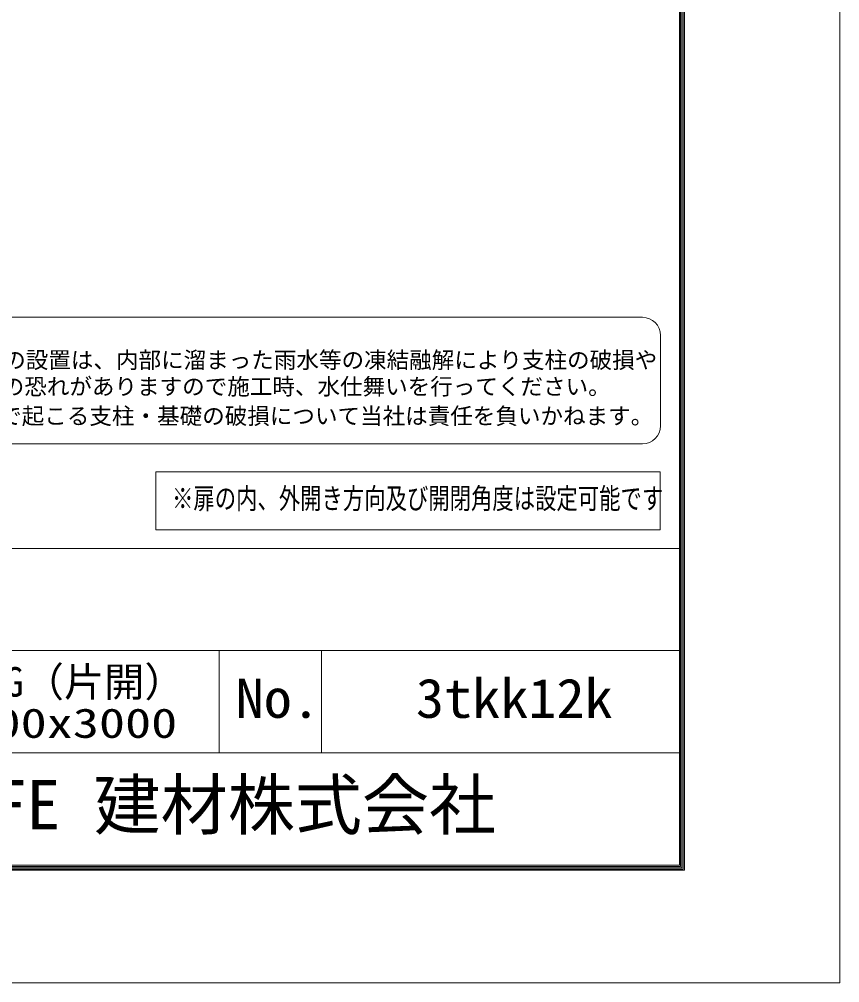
# Model space of a CAD drawing. Units: millimetres, scale not verified. Extents: x -11880 to 11880, y -8400 to 8400.
# Drawn here: x 7340 to 11880, y -8400 to -3067 of the extents above; entities that cross this region are included whole.
import ezdxf
from ezdxf.enums import TextEntityAlignment as Align

# ---------------------------------------------------------------- set-up
doc = ezdxf.new("R2010")
doc.units = ezdxf.units.MM
doc.header["$LTSCALE"] = 30
for name, color, linetype, lineweight in [('0-0_D-TTL', 7, 'Continuous', 18), ('0-3_寸法線', 4, 'Continuous', 18), ('1-7_D-TTL-TXT', 7, 'Continuous', 18)]:
    doc.layers.add(name, color=color, linetype=linetype, lineweight=lineweight)
doc.layers.add('1-0_文字2', color=254, linetype='Continuous')
doc.layers.add('1-8_WAKU', color=7, linetype='Continuous')
doc.styles.add('ＭＳ ゴシック', font='')
doc.styles.get('ＭＳ ゴシック').set_extended_font_data('MS Gothic')

msp = doc.modelspace()

# ---------------------------------------------------------------- linework, layer by layer
at = {"layer": '0-0_D-TTL'}
for p, q in [((5901.17, -5995.71), (10992.6, -5995.71)), ((5901.17, -6561.43), (10992.6, -6561.43)), ((8446.88, -6561.43), (8446.88, -7127.14)), ((9012.6, -6561.43), (9012.6, -7127.14)), ((5901.17, -7127.14), (10992.6, -7127.14))]:
    msp.add_line(p, q, dxfattribs=at)
for points in [[(-11880, -8400), (11880, -8400), (11880, 8400), (-11880, 8400)], [(-11211.69, 7779.43), (11020.88, 7779.43), (11020.88, -7777.71), (-11211.69, -7777.71)], [(-11204.62, 7772.36), (11013.81, 7772.36), (11013.81, -7770.64), (-11204.62, -7770.64)], [(-11197.55, 7765.29), (11006.74, 7765.29), (11006.74, -7763.57), (-11197.55, -7763.57)], [(-11190.47, 7758.21), (10999.67, 7758.21), (10999.67, -7756.5), (-11190.47, -7756.5)], [(-11183.4, 7751.14), (10992.6, 7751.14), (10992.6, -7749.43), (-11183.4, -7749.43)]]:
    msp.add_lwpolyline(points, close=True, dxfattribs=at)
at = {"layer": '0-3_寸法線'}
msp.add_lwpolyline([(8095.54, -5893.88), (10887.09, -5893.88), (10887.09, -5572.17), (8095.54, -5572.17)], close=True, dxfattribs=at)
at = {"layer": '1-7_D-TTL-TXT', "color": 2}
for p, q in [((10788.89, -4717.08), (5897.79, -4717.08)), ((10888.89, -5317.08), (10888.89, -4817.08)), ((5897.79, -5417.08), (10788.89, -5417.08))]:
    msp.add_line(p, q, dxfattribs=at)
for centre, start, end in [((10788.89, -4817.08), 0, 90), ((10788.89, -5317.08), 270, 0)]:
    msp.add_arc(centre, 100, start, end, dxfattribs=at)

# ---------------------------------------------------------------- texts
at = {"layer": '1-0_文字2', "style": 'ＭＳ ゴシック', "width": 0.75}
msp.add_text('※扉の内、外開き方向及び開閉角度は設定可能です', height=115.5, dxfattribs=at).set_placement((8185.38, -5811.71), align=Align.BOTTOM_LEFT)
at = {"layer": '1-7_D-TTL-TXT', "style": 'ＭＳ ゴシック'}
for s, height, p in [('凍結の恐れがある場所への設置は、内部に溜まった雨水等の凍結融解により支柱の破損や', 91.5, (5878.15, -5026.43)), ('コンクリート基礎の破損の恐れがありますので施工時、水仕舞いを行ってください。', 91.5, (5869.93, -5173.28)), ('施工による水仕舞い不備で起こる支柱・基礎の破損について当社は責任を負いかねます。 ', 91.5, (5855.95, -5336.26)), ('JFE 建材株式会社', 272.1, (7011.05, -7632.05))]:
    msp.add_text(s, height=height, dxfattribs=at).set_placement(p, align=Align.BOTTOM_LEFT)
at = {"layer": '1-7_D-TTL-TXT', "style": 'ＭＳ ゴシック', "width": 1.05}
for s, p in [('No.', (8537.4, -6999.3)), ('3tkk12k', (9534.94, -6999.3))]:
    msp.add_text(s, height=217.7, dxfattribs=at).set_placement(p, align=Align.BOTTOM_LEFT)
at = {"layer": '1-8_WAKU', "style": 'ＭＳ ゴシック'}
msp.add_text('TKK-G（片開）', height=163.3, dxfattribs=at).set_placement((6809.1, -6865.35), align=Align.BOTTOM_LEFT)
at = {"layer": '1-8_WAKU', "style": 'ＭＳ ゴシック', "width": 1.3}
msp.add_text('H1200x3000', height=163.3, dxfattribs=at).set_placement((6769.94, -7093.74), align=Align.BOTTOM_LEFT)

doc.saveas('drawing.dxf')
